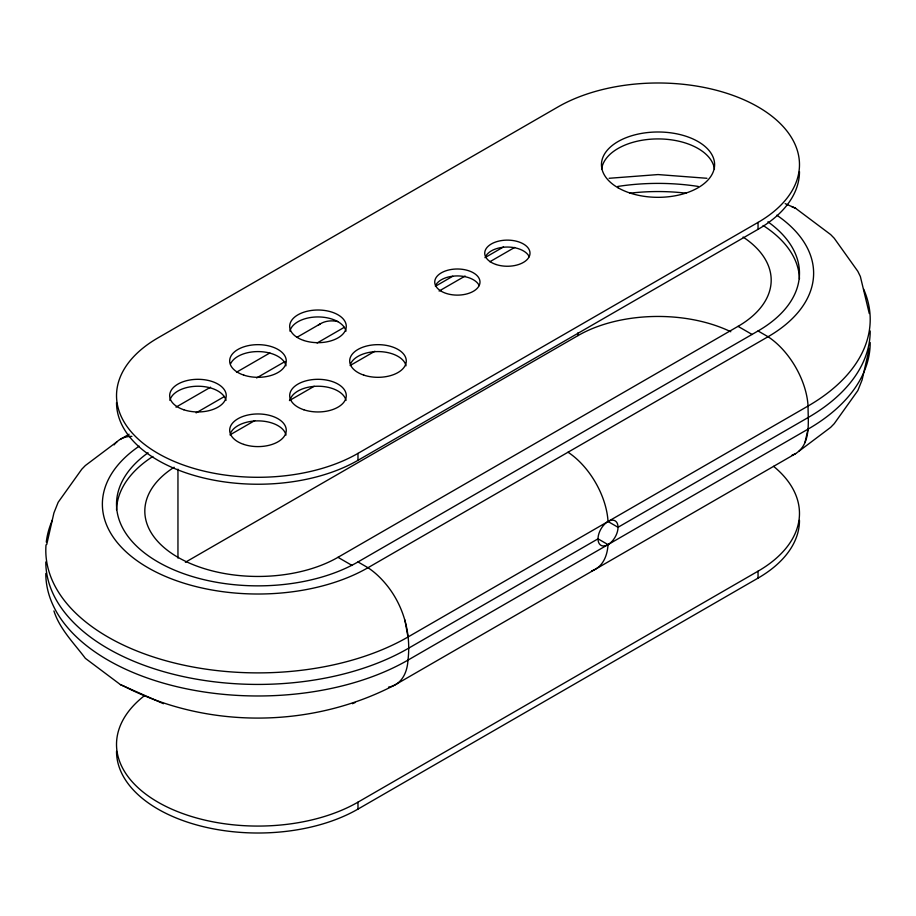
<?xml version="1.0" encoding="UTF-8"?>
<svg xmlns="http://www.w3.org/2000/svg" width="916" height="916" viewBox="0 0 916 916"><rect width="100%" height="100%" fill="white"/><g stroke="black" fill="none" stroke-linecap="round" stroke-linejoin="round"><path stroke-width="1.37" d="M863.582 289.044A212.169 122.492 0 0 1 808.061 406.028C807.946 421.715 811.439 443.71 795.557 453.672L395.494 684.641C312.436 728.38 207.806 729.48 124.29 686.37L120.443 684.641L85.36 658.341C74.162 643.375 59.712 629.155 53.918 610.938M870.2 342.515A212.169 122.492 0 0 1 808.061 429.123L804.946 442.588M46.727 544.505L53.918 512.937L58.166 502.289L81.776 469.221L85.36 465.534L117.03 441.707M869.273 348.401L862.082 379.968L857.834 390.605L834.224 423.684L830.64 427.371L799.004 451.176M120.443 439.233L129.087 434.241M176.009 407.151L210.577 387.193M236.511 372.217L269.854 352.969M297.013 337.294L320.474 323.749M196.104 412.876L224.5 396.479M256.606 377.942L285.013 361.545M317.108 343.008L344.279 327.321M435.398 286.273L452.733 276.254M484.942 257.659L503.514 246.942M439.108 291.048L465.122 276.037M489.888 261.736L514.666 247.434M229.973 434.894L254.751 420.593M289.422 400.567L314.199 386.266M350.118 365.53L374.896 351.229M357.984 453.374L758.047 222.405A141.442 81.661 0 0 0 758.047 106.909A141.442 81.661 0 0 0 558.016 106.909L157.953 337.89A141.442 81.661 0 0 0 157.953 453.374A141.442 81.661 0 0 0 357.984 453.374L357.984 460.313A141.442 81.661 0 0 1 203.833 478.015A141.442 81.661 0 0 1 116.527 402.559M357.984 460.313L758.047 229.332A141.442 81.661 0 0 0 799.473 171.59M185.387 562.264L578.019 335.588A113.16 65.334 0 0 1 730.785 331.741M174.143 467.24A113.16 65.334 0 0 0 179.925 558.428A113.16 65.334 0 0 0 337.981 557.317L738.044 326.348A113.16 65.334 0 0 0 743.082 237.061M148.06 452.79A141.442 81.661 0 0 0 163.311 564.874A141.442 81.661 0 0 0 357.984 561.943L758.047 330.962A141.442 81.661 0 0 0 767.94 221.821M46.018 544.848A212.169 122.492 0 0 0 172.357 662.474A212.169 122.492 0 0 0 407.986 637.009L808.061 406.028A60.845 35.129 60 0 0 768.055 336.733L758.047 330.962M598.022 538.837L407.986 648.551A212.169 122.492 0 0 1 176.777 675.103A212.169 122.492 0 0 1 45.8 561.943M808.061 429.123L407.986 660.104A212.169 122.492 0 0 1 176.777 686.657A212.169 122.492 0 0 1 45.8 573.485M144.625 695.553A141.442 81.661 0 0 0 165.407 806.16A141.442 81.661 0 0 0 357.984 802.153L758.047 571.183A141.442 81.661 0 0 0 773.562 466.324M116.527 751.338A141.442 81.661 0 0 0 203.833 826.793A141.442 81.661 0 0 0 357.984 809.091L758.047 578.111A141.442 81.661 0 0 0 799.473 520.368M352.488 703.706L355.213 702.492M791.71 455.389L795.557 453.672M609.106 178.288L658.032 174.567L706.957 178.288M785.184 203.65L795.557 208.253L830.64 234.565L834.224 238.24L857.834 271.319L860.353 276.472L869.273 313.524M120.443 684.641L163.449 703.706M791.71 206.535L795.557 208.253M738.044 326.348L752.162 334.5M608.201 521.616L618.025 527.295L808.061 417.582A212.169 122.492 0 0 0 870.2 330.962M598.194 538.94L608.029 544.619A60.845 35.129 60 0 1 591.679 570.874M357.984 561.943L367.98 567.714A60.845 35.129 60 0 1 382.877 580.641C402.41 601.904 411.456 631.456 407.986 660.104A60.845 35.129 60 0 1 388.51 687.149M337.981 557.317L352.099 565.47M404.883 619.96L407.986 637.009M758.047 222.405L758.047 229.332M758.047 571.183L758.047 578.111M578.019 332.76L578.019 335.588M357.984 802.153L357.984 809.091M177.956 469.164L177.956 558.084M776.802 215.191A155.594 89.825 0 0 1 768.055 336.733L367.98 567.714A155.594 89.825 0 0 1 152.617 570.29A155.594 89.825 0 0 1 139.198 446.161M617.762 186.452A155.594 89.825 0 0 1 698.301 186.452M318.15 325.306A60.845 35.129 60 0 1 337.901 321.573M568.023 452.229A60.845 35.129 60 0 1 608.029 521.513M46.292 542.066A212.169 122.492 0 0 1 52.418 520.025M114.099 444.89A60.845 35.129 60 0 1 131.904 436.382M629.704 193.207A141.442 81.661 0 0 1 686.37 193.207M763.12 225.485A141.442 81.661 0 0 1 799.462 278.819M116.538 509.8A141.442 81.661 0 0 1 152.88 456.466M601.617 169.151A56.574 32.667 0 0 1 658.032 138.923A56.574 32.667 0 0 1 714.457 169.151M350.656 363.686A28.293 16.328 0 0 1 379.842 351.618A28.293 16.328 0 0 1 406.028 365.782M289.925 331.134A28.293 16.328 0 0 1 317.978 316.936A28.293 16.328 0 0 1 346.019 331.134M289.925 400.429A28.293 16.328 0 0 1 317.978 386.231A28.293 16.328 0 0 1 346.019 400.429M230.637 363.686A28.293 16.328 0 0 1 259.812 351.618A28.293 16.328 0 0 1 286.01 365.782M230.637 432.982A28.293 16.328 0 0 1 259.812 420.913A28.293 16.328 0 0 1 286.01 435.077M169.907 400.429A28.293 16.328 0 0 1 197.959 386.231A28.293 16.328 0 0 1 226 400.429M485.514 256.732A22.637 13.064 0 0 1 507.372 247.045A22.637 13.064 0 0 1 529.242 256.732M435.512 285.609A22.637 13.064 0 0 1 457.37 275.922A22.637 13.064 0 0 1 479.228 285.609M610.617 542.73A14.141 8.164 -60 0 0 615.094 520.815A14.141 8.164 -60 0 0 598.366 535.654A14.141 8.164 -60 0 0 610.617 542.73M618.025 187.757A56.574 32.667 0 0 0 712.682 173.113A56.574 32.667 0 0 0 643.387 133.106A56.574 32.667 0 0 0 618.025 187.757M243.828 444.42A28.293 16.328 0 0 0 286.261 430.28A28.293 16.328 0 0 0 243.828 416.139A28.293 16.328 0 0 0 243.828 444.42M183.818 409.773A28.293 16.328 0 0 0 226.241 395.632A28.293 16.328 0 0 0 183.818 381.491A28.293 16.328 0 0 0 183.818 409.773M243.828 375.136A28.293 16.328 0 0 0 286.261 360.984A28.293 16.328 0 0 0 243.828 346.843A28.293 16.328 0 0 0 243.828 375.136M303.837 409.773A28.293 16.328 0 0 0 346.271 395.632A28.293 16.328 0 0 0 303.837 381.491A28.293 16.328 0 0 0 303.837 409.773M363.847 375.136A28.293 16.328 0 0 0 406.28 360.984A28.293 16.328 0 0 0 363.847 346.843A28.293 16.328 0 0 0 363.847 375.136M303.837 340.489A28.293 16.328 0 0 0 346.271 326.336A28.293 16.328 0 0 0 303.837 312.196A28.293 16.328 0 0 0 303.837 340.489M496.06 264.506A22.637 13.064 0 0 0 530.009 253.182A22.637 13.064 0 0 0 496.06 241.87A22.637 13.064 0 0 0 496.06 264.506M441.363 291.299A22.637 13.064 0 0 0 479.228 285.437A22.637 13.064 0 0 0 451.508 269.441A22.637 13.064 0 0 0 441.363 291.299"/></g></svg>
